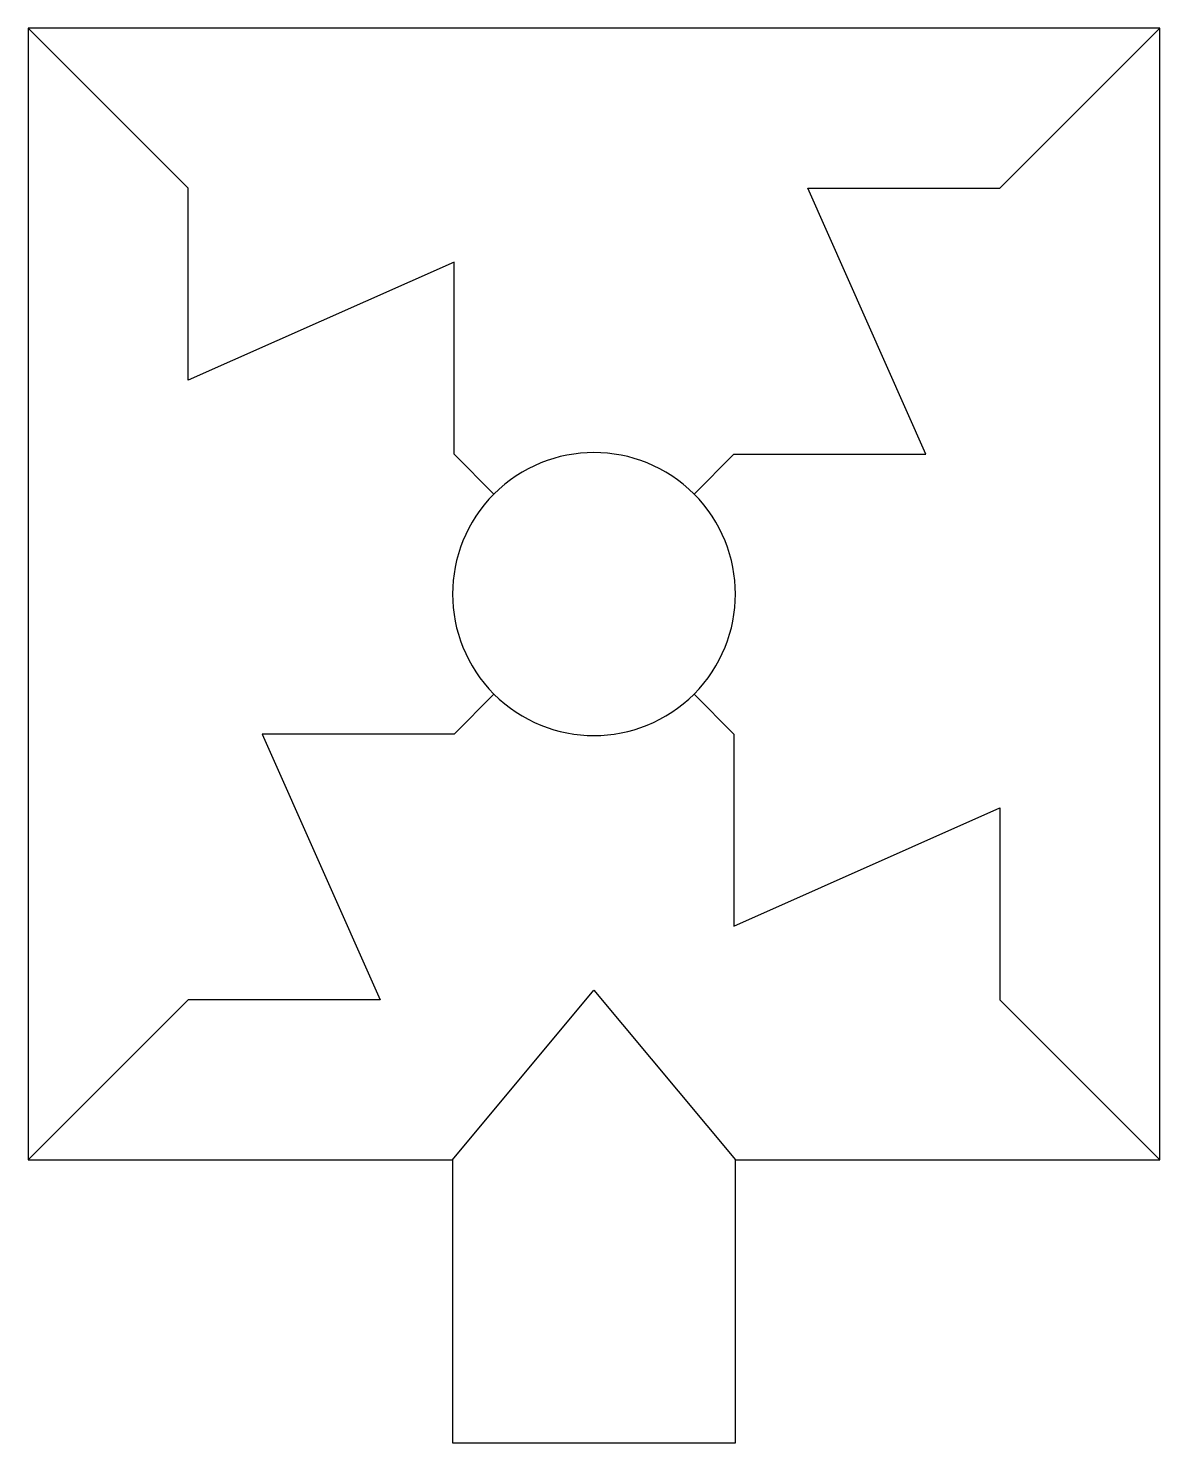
# Model space of a CAD drawing. Header units: millimetres. Extents: x -5 to 5, y 0 to 12.5.
import ezdxf

# ---------------------------------------------------------------- set-up
doc = ezdxf.new("R2010")
doc.units = ezdxf.units.MM
doc.layers.get('0').update_dxf_attribs({"linetype": 'CONTINUOUS'})

msp = doc.modelspace()

# ---------------------------------------------------------------- linework, layer by layer
for p, q in [((5, 12.5), (-5, 12.5)), ((-5, 12.5), (-5, 2.5)), ((-5, 12.5), (-3.586, 11.086)), ((5, 12.5), (3.586, 11.086)), ((5, 2.5), (5, 12.5)), ((-3.586, 9.389), (-3.586, 11.086)), ((1.889, 11.086), (3.586, 11.086)), ((2.934, 8.737), (1.889, 11.086)), ((-1.237, 10.434), (-3.586, 9.389)), ((-1.237, 8.737), (-1.237, 10.434)), ((-1.237, 8.737), (-0.884, 8.384)), ((1.237, 8.737), (0.884, 8.384)), ((1.237, 8.737), (2.934, 8.737)), ((-1.237, 6.263), (-0.884, 6.616)), ((1.237, 6.263), (0.884, 6.616)), ((-2.934, 6.263), (-1.889, 3.914)), ((-1.237, 6.263), (-2.934, 6.263)), ((1.237, 6.263), (1.237, 4.566)), ((1.237, 4.566), (3.586, 5.611)), ((3.586, 5.611), (3.586, 3.914)), ((-1.25, 2.5), (0, 4)), ((0, 4), (1.25, 2.5)), ((-5, 2.5), (-3.586, 3.914)), ((-1.889, 3.914), (-3.586, 3.914)), ((5, 2.5), (3.586, 3.914)), ((-5, 2.5), (-1.25, 2.5)), ((-1.25, 2.5), (-1.25, 0)), ((1.25, 2.5), (5, 2.5)), ((1.25, 0), (1.25, 2.5)), ((-1.25, 0), (1.25, 0))]:
    msp.add_line(p, q)
for start, end in [(45, 135), (135, 225), (-45, 45), (225, 315)]:
    msp.add_arc((0, 7.5), 1.25, start, end)

doc.saveas('drawing.dxf')
